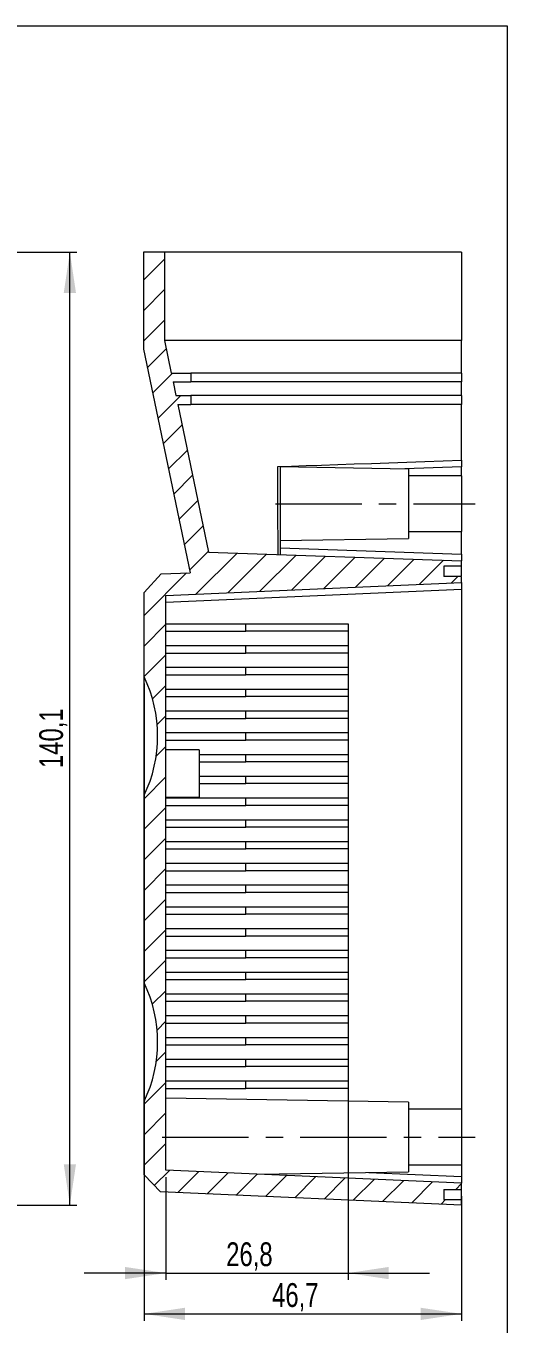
# Model space of a CAD drawing. Header units: millimetres. Extents: x 5 to 205, y 5 to 292.
# Drawn here: x 134.3 to 205.1, y 101.4 to 292.3 of the extents above; entities that cross this region are included whole.
import ezdxf

# ---------------------------------------------------------------- set-up
doc = ezdxf.new("R2010")
doc.units = ezdxf.units.MM
doc.linetypes.add('CENTERX2', pattern=[20.32, 12.7, -2.54, 2.54, -2.54])
doc.styles.add('SLDTEXTSTYLE1', font='TXT', dxfattribs={"width": 0.75})
doc.dimstyles.new('SLDDIMSTYLE0', dxfattribs={"dimtxt": 3.5, "dimasz": 6, "dimexe": 0, "dimexo": 0.0625, "dimgap": 0.875, "dimtad": 2, "dimdec": 1, "dimrnd": 1e-09, "dimzin": 12, "dimdsep": 46, "dimtxsty": 'SLDTEXTSTYLE1', "dimsah": 1, "dimcen": 0.09, "dimadec": 0, "dimazin": 0, "dimtfac": 1, "dimtdec": 1, "dimtofl": 0, "dimtmove": 0, "dimatfit": 3, "dimfxl": 0, "dimtolj": 1, "dimtzin": 12, "dimarcsym": 0})
doc.dimstyles.new('SLDDIMSTYLE2', dxfattribs={"dimtxt": 3.5, "dimasz": 6, "dimexe": 0, "dimexo": 0.0625, "dimgap": 0.875, "dimtad": 2, "dimdec": 1, "dimrnd": 1e-09, "dimzin": 12, "dimdsep": 46, "dimtxsty": 'SLDTEXTSTYLE1', "dimsah": 1, "dimcen": 0.09, "dimadec": 0, "dimazin": 0, "dimtfac": 1, "dimtdec": 1, "dimtofl": 0, "dimtmove": 0, "dimatfit": 3, "dimfxl": 0, "dimtolj": 1, "dimtzin": 12, "dimarcsym": 0})

# ---------------------------------------------------------------- blocks, each defined once
blk = doc.blocks.new('*D5')
at = {"color": 7, "linetype": 'Continuous', "lineweight": 0}
for p, q in [((118.95, 259.02), (141.8, 259.02)), ((140.8, 118.92), (140.8, 259.02)), ((116.45, 118.92), (141.8, 118.92))]:
    blk.add_line(p, q, dxfattribs=at)
for points in [[(140.8, 259.02), (139.9, 253.02), (141.7, 253.02)], [(140.8, 118.92), (141.7, 124.92), (139.9, 124.92)]]:
    blk.add_solid(points, dxfattribs=at)
at = {"color": 7, "linetype": 'Continuous', "lineweight": 0, "insert": (136.29, 183.16), "char_height": 3.5, "attachment_point": 1, "rotation": 90, "style": 'SLDTEXTSTYLE1'}
blk.add_mtext('140,1', dxfattribs=at)
blk = doc.blocks.new('*D22')
at = {"color": 7, "linetype": 'Continuous', "lineweight": 0}
for p, q in [((151.71, 195.59), (151.71, 101.92)), ((198.41, 120.23), (198.41, 101.92)), ((151.71, 102.92), (198.41, 102.92))]:
    blk.add_line(p, q, dxfattribs=at)
for points in [[(151.71, 102.92), (157.71, 102.02), (157.71, 103.82)], [(198.41, 102.92), (192.41, 103.82), (192.41, 102.02)]]:
    blk.add_solid(points, dxfattribs=at)
at = {"color": 7, "linetype": 'Continuous', "lineweight": 0, "insert": (170.54, 107.44), "char_height": 3.5, "attachment_point": 1, "style": 'SLDTEXTSTYLE1'}
blk.add_mtext('46,7', dxfattribs=at)
blk = doc.blocks.new('*D23')
at = {"color": 7, "linetype": 'Continuous', "lineweight": 0}
for p, q in [((181.71, 203.37), (181.71, 107.92)), ((154.91, 123.03), (154.91, 107.92)), ((154.91, 108.92), (142.91, 108.92)), ((154.91, 108.92), (181.71, 108.92)), ((181.71, 108.92), (193.71, 108.92))]:
    blk.add_line(p, q, dxfattribs=at)
for points in [[(154.91, 108.92), (148.91, 109.82), (148.91, 108.02)], [(181.71, 108.92), (187.71, 108.02), (187.71, 109.82)]]:
    blk.add_solid(points, dxfattribs=at)
at = {"color": 7, "linetype": 'Continuous', "lineweight": 0, "insert": (163.79, 113.44), "char_height": 3.5, "attachment_point": 1, "style": 'SLDTEXTSTYLE1'}
blk.add_mtext('26,8', dxfattribs=at)

msp = doc.modelspace()

# ---------------------------------------------------------------- hatches: boundary and pattern name
at = {"linetype": 'Continuous', "lineweight": 0}
h = msp.add_hatch(dxfattribs=at)
h.set_pattern_fill('ANSI31', style=0)
edge = h.paths.add_edge_path(flags=0)
edge.add_line((151.712, 179.157), (151.712, 151.592))
edge.add_arc((133.712, 142.874), 20, -25.84193, 25.84193, ccw=False)
edge.add_line((151.712, 134.157), (151.712, 123.361))
edge.add_line((151.712, 123.361), (154.112, 120.859))
edge.add_line((154.112, 120.859), (198.412, 118.924))
edge.add_line((198.412, 118.924), (198.412, 119.728))
edge.add_line((198.412, 119.728), (195.812, 119.728))
edge.add_line((195.812, 119.728), (195.812, 121.228))
edge.add_line((195.812, 121.228), (198.412, 121.228))
edge.add_line((198.412, 121.228), (198.412, 122.128))
edge.add_line((198.412, 122.128), (154.912, 124.027))
edge.add_line((154.912, 124.027), (154.912, 208.522))
edge.add_line((154.912, 208.522), (198.412, 210.421))
edge.add_line((198.412, 210.421), (198.412, 211.321))
edge.add_line((198.412, 211.321), (195.812, 211.321))
edge.add_line((195.812, 211.321), (195.812, 212.821))
edge.add_line((195.812, 212.821), (198.412, 212.821))
edge.add_line((198.412, 212.821), (198.412, 213.624))
edge.add_line((198.412, 213.624), (161.213, 214.923))
edge.add_line((161.213, 214.923), (156.676, 236.624))
edge.add_line((156.676, 236.624), (158.612, 236.624))
edge.add_line((158.612, 236.624), (158.612, 237.924))
edge.add_line((158.612, 237.924), (156.405, 237.924))
edge.add_line((156.405, 237.924), (155.986, 239.924))
edge.add_line((155.986, 239.924), (158.612, 239.924))
edge.add_line((158.612, 239.924), (158.612, 241.224))
edge.add_line((158.612, 241.224), (155.715, 241.224))
edge.add_line((155.715, 241.224), (154.712, 246.022))
edge.add_line((154.712, 246.022), (154.712, 259.024))
edge.add_line((154.712, 259.024), (151.612, 259.024))
edge.add_line((151.612, 259.024), (151.612, 244.724))
edge.add_line((151.612, 244.724), (158.478, 211.881))
edge.add_line((158.478, 211.881), (154.209, 211.695))
edge.add_line((154.209, 211.695), (151.712, 208.969))
edge.add_line((151.712, 208.969), (151.712, 196.592))
edge.add_arc((133.712, 187.874), 20, -25.84193, 25.84193, ccw=False)

# ---------------------------------------------------------------- linework, layer by layer
at = {"color": 7, "linetype": 'Continuous', "lineweight": 0}
for p, q in [((5.097, 292.263), (205.097, 292.263)), ((205.097, 292.263), (205.097, 5.263))]:
    msp.add_line(p, q, dxfattribs=at)
at = {"color": 7, "linetype": 'Continuous', "lineweight": 15}
for p, q in [((151.612, 259.024), (151.612, 244.724)), ((154.712, 259.024), (151.612, 259.024)), ((154.712, 259.024), (154.712, 246.022)), ((198.412, 259.024), (154.712, 259.024)), ((198.412, 259.024), (198.412, 246.022)), ((151.612, 244.724), (158.478, 211.881)), ((154.712, 246.022), (155.715, 241.224)), ((198.412, 246.022), (154.712, 246.022)), ((198.412, 241.224), (198.412, 246.022)), ((155.715, 241.224), (158.612, 241.224)), ((158.612, 241.224), (158.612, 239.924)), ((198.412, 241.224), (158.612, 241.224)), ((198.412, 241.224), (198.412, 239.924)), ((155.986, 239.924), (158.612, 239.924)), ((155.986, 239.924), (156.405, 237.924)), ((198.412, 239.924), (158.612, 239.924)), ((198.412, 237.924), (198.412, 239.924)), ((156.405, 237.924), (158.612, 237.924)), ((158.612, 237.924), (158.612, 236.624)), ((198.412, 237.924), (158.612, 237.924)), ((198.412, 237.924), (198.412, 236.624)), ((156.676, 236.624), (158.612, 236.624)), ((156.676, 236.624), (161.213, 214.923)), ((198.412, 236.624), (158.612, 236.624)), ((198.412, 228.424), (198.412, 236.624)), ((190.612, 227.124), (171.712, 227.454)), ((198.412, 227.425), (190.073, 227.134)), ((190.612, 227.124), (190.612, 216.924)), ((198.412, 228.424), (198.412, 227.425)), ((198.412, 226.124), (198.412, 227.425)), ((198.412, 226.124), (190.612, 226.124)), ((198.412, 226.124), (198.412, 217.924)), ((190.612, 217.924), (198.412, 217.924)), ((198.412, 214.624), (198.412, 217.924)), ((171.712, 216.595), (190.612, 216.924)), ((161.213, 214.923), (198.412, 213.624)), ((171.712, 215.556), (198.412, 214.624)), ((198.412, 214.624), (198.412, 213.624)), ((154.209, 211.695), (158.478, 211.881)), ((198.412, 212.821), (195.812, 212.821)), ((195.812, 212.821), (195.812, 211.321)), ((198.412, 212.821), (198.412, 213.624)), ((154.209, 211.695), (151.712, 208.969)), ((154.912, 208.522), (198.412, 210.421)), ((198.412, 211.321), (195.812, 211.321)), ((198.412, 210.421), (198.412, 211.321)), ((198.412, 210.421), (198.412, 209.422)), ((151.712, 196.592), (151.712, 208.969)), ((198.412, 209.422), (154.912, 207.523)), ((154.912, 124.027), (154.912, 208.522)), ((198.412, 209.422), (198.412, 133.024)), ((154.912, 204.374), (166.658, 204.374)), ((166.658, 203.274), (166.658, 204.374)), ((166.658, 204.374), (181.712, 204.374)), ((181.712, 204.374), (181.712, 203.274)), ((154.912, 203.274), (166.658, 203.274)), ((181.712, 203.274), (166.658, 203.274)), ((154.912, 201.174), (166.658, 201.174)), ((166.658, 200.074), (166.658, 201.174)), ((166.658, 201.174), (181.712, 201.174)), ((181.712, 201.174), (181.712, 200.074)), ((154.912, 200.074), (166.658, 200.074)), ((181.712, 200.074), (166.658, 200.074)), ((151.712, 179.157), (151.712, 196.592)), ((154.912, 197.974), (166.658, 197.974)), ((154.912, 196.874), (166.658, 196.874)), ((166.658, 196.874), (166.658, 197.974)), ((166.658, 197.974), (181.712, 197.974)), ((181.712, 196.874), (166.658, 196.874)), ((181.712, 197.974), (181.712, 196.874)), ((154.912, 194.774), (166.658, 194.774)), ((166.658, 193.674), (166.658, 194.774)), ((166.658, 194.774), (181.712, 194.774)), ((181.712, 194.774), (181.712, 193.674)), ((154.912, 193.674), (166.658, 193.674)), ((181.712, 193.674), (166.658, 193.674)), ((154.912, 191.574), (166.658, 191.574)), ((166.658, 190.474), (166.658, 191.574)), ((166.658, 191.574), (181.712, 191.574)), ((181.712, 191.574), (181.712, 190.474)), ((154.912, 190.474), (166.658, 190.474)), ((181.712, 190.474), (166.658, 190.474)), ((154.912, 188.374), (166.658, 188.374)), ((154.912, 187.274), (166.658, 187.274)), ((166.658, 187.274), (166.658, 188.374)), ((166.658, 188.374), (181.712, 188.374)), ((181.712, 187.274), (166.658, 187.274)), ((181.712, 188.374), (181.712, 187.274)), ((159.812, 185.824), (154.912, 185.824)), ((159.812, 185.824), (159.812, 178.824)), ((159.812, 185.174), (166.658, 185.174)), ((166.658, 184.074), (166.658, 185.174)), ((166.658, 185.174), (181.712, 185.174)), ((181.712, 185.174), (181.712, 184.074)), ((159.812, 184.074), (166.658, 184.074)), ((181.712, 184.074), (166.658, 184.074)), ((159.812, 181.974), (166.658, 181.974)), ((166.658, 180.874), (166.658, 181.974)), ((166.658, 181.974), (181.712, 181.974)), ((181.712, 181.974), (181.712, 180.874)), ((159.812, 180.874), (166.658, 180.874)), ((181.712, 180.874), (166.658, 180.874)), ((151.712, 151.592), (151.712, 179.157)), ((159.812, 178.824), (154.912, 178.824)), ((154.912, 178.774), (166.658, 178.774)), ((154.912, 177.674), (166.658, 177.674)), ((166.658, 177.674), (166.658, 178.774)), ((166.658, 178.774), (181.712, 178.774)), ((181.712, 177.674), (166.658, 177.674)), ((181.712, 178.774), (181.712, 177.674)), ((154.912, 175.574), (166.658, 175.574)), ((166.658, 174.474), (166.658, 175.574)), ((166.658, 175.574), (181.712, 175.574)), ((181.712, 175.574), (181.712, 174.474)), ((154.912, 174.474), (166.658, 174.474)), ((181.712, 174.474), (166.658, 174.474)), ((154.912, 172.374), (166.658, 172.374)), ((166.658, 171.274), (166.658, 172.374)), ((166.658, 172.374), (181.712, 172.374)), ((181.712, 172.374), (181.712, 171.274)), ((154.912, 171.274), (166.658, 171.274)), ((181.712, 171.274), (166.658, 171.274)), ((154.912, 169.174), (166.658, 169.174)), ((154.912, 168.074), (166.658, 168.074)), ((166.658, 168.074), (166.658, 169.174)), ((166.658, 169.174), (181.712, 169.174)), ((181.712, 168.074), (166.658, 168.074)), ((181.712, 169.174), (181.712, 168.074)), ((154.912, 165.974), (166.658, 165.974)), ((154.912, 164.874), (166.658, 164.874)), ((166.658, 164.874), (166.658, 165.974)), ((166.658, 165.974), (181.712, 165.974)), ((181.712, 164.874), (166.658, 164.874)), ((181.712, 165.974), (181.712, 164.874)), ((154.912, 162.774), (166.658, 162.774)), ((166.658, 161.674), (166.658, 162.774)), ((166.658, 162.774), (181.712, 162.774)), ((181.712, 162.774), (181.712, 161.674)), ((154.912, 161.674), (166.658, 161.674)), ((181.712, 161.674), (166.658, 161.674)), ((154.912, 159.574), (166.658, 159.574)), ((154.912, 158.474), (166.658, 158.474)), ((166.658, 158.474), (166.658, 159.574)), ((166.658, 159.574), (181.712, 159.574)), ((181.712, 158.474), (166.658, 158.474)), ((181.712, 159.574), (181.712, 158.474)), ((154.912, 156.374), (166.658, 156.374)), ((154.912, 155.274), (166.658, 155.274)), ((166.658, 155.274), (166.658, 156.374)), ((166.658, 156.374), (181.712, 156.374)), ((181.712, 155.274), (166.658, 155.274)), ((181.712, 156.374), (181.712, 155.274)), ((154.912, 153.174), (166.658, 153.174)), ((166.658, 152.074), (166.658, 153.174)), ((166.658, 153.174), (181.712, 153.174)), ((181.712, 153.174), (181.712, 152.074)), ((151.712, 134.157), (151.712, 151.592)), ((154.912, 152.074), (166.658, 152.074)), ((181.712, 152.074), (166.658, 152.074)), ((154.912, 149.974), (166.658, 149.974)), ((154.912, 148.874), (166.658, 148.874)), ((166.658, 148.874), (166.658, 149.974)), ((166.658, 149.974), (181.712, 149.974)), ((181.712, 148.874), (166.658, 148.874)), ((181.712, 149.974), (181.712, 148.874)), ((154.912, 146.774), (166.658, 146.774)), ((154.912, 145.674), (166.658, 145.674)), ((166.658, 145.674), (166.658, 146.774)), ((166.658, 146.774), (181.712, 146.774)), ((181.712, 145.674), (166.658, 145.674)), ((181.712, 146.774), (181.712, 145.674)), ((154.912, 143.574), (166.658, 143.574)), ((166.658, 142.474), (166.658, 143.574)), ((166.658, 143.574), (181.712, 143.574)), ((181.712, 143.574), (181.712, 142.474)), ((154.912, 142.474), (166.658, 142.474)), ((181.712, 142.474), (166.658, 142.474)), ((154.912, 140.374), (166.658, 140.374)), ((166.658, 139.274), (166.658, 140.374)), ((166.658, 140.374), (181.712, 140.374)), ((181.712, 140.374), (181.712, 139.274)), ((154.912, 139.274), (166.658, 139.274)), ((181.712, 139.274), (166.658, 139.274)), ((154.912, 137.174), (166.658, 137.174)), ((154.912, 136.074), (166.658, 136.074)), ((166.658, 136.074), (166.658, 137.174)), ((166.658, 137.174), (181.712, 137.174)), ((181.712, 136.074), (166.658, 136.074)), ((181.712, 137.174), (181.712, 136.074)), ((151.712, 123.361), (151.712, 134.157)), ((190.612, 134.024), (154.912, 134.648)), ((190.612, 134.024), (190.612, 123.824)), ((198.412, 133.024), (190.612, 133.024)), ((198.412, 133.024), (198.412, 124.824)), ((190.612, 124.824), (198.412, 124.824)), ((198.412, 124.824), (198.412, 123.127)), ((151.712, 123.361), (154.112, 120.859)), ((198.412, 122.128), (154.912, 124.027)), ((168.418, 123.437), (190.612, 123.824)), ((184.765, 123.722), (198.412, 123.127)), ((198.412, 123.127), (198.412, 122.128)), ((198.412, 118.924), (154.112, 120.859)), ((195.812, 121.228), (195.812, 119.728)), ((195.812, 121.228), (198.412, 121.228)), ((198.412, 121.228), (198.412, 122.128)), ((195.812, 119.728), (198.412, 119.728)), ((198.412, 118.924), (198.412, 119.728))]:
    msp.add_line(p, q, dxfattribs=at)
at = {"color": 7, "linetype": 'CENTERX2', "lineweight": 0}
for p, q in [((171.023, 222.024), (200.412, 222.024)), ((154.367, 128.924), (200.412, 128.924))]:
    msp.add_line(p, q, dxfattribs=at)
at = {"color": 7, "linetype": 'Continuous', "lineweight": 15, "flags": 128}
msp.add_lwpolyline([(171.376, 227.48), (173.416, 227.552), (175.571, 227.627), (177.832, 227.706), (180.189, 227.788), (182.63, 227.873), (185.145, 227.961), (187.722, 228.051), (190.349, 228.143), (193.015, 228.236), (195.706, 228.33), (198.412, 228.424)], dxfattribs=at)
at = {"color": 7, "linetype": 'Continuous', "lineweight": 15}
for centre in [(133.712, 187.874), (133.712, 142.874)]:
    msp.add_arc(centre, 20, 334.15807, 25.84193, dxfattribs=at)
for points in [[(171.423, 214.567), (171.406, 218.86), (171.391, 223.166), (171.376, 227.48)], [(171.712, 227.492), (171.712, 223.17), (171.712, 218.856), (171.712, 214.557)]]:
    msp.add_open_spline(points, degree=3, dxfattribs=at)
for points, knots in [([(198.412, 211.4), (198.412, 211.624), (198.412, 212.153), (198.412, 212.699), (198.412, 212.781), (198.412, 212.821)], [0, 0, 0, 0, 0.2690514, 0.6341027, 1, 1, 1, 1]), ([(198.412, 119.728), (198.412, 119.755), (198.412, 119.81), (198.412, 120.268), (198.412, 120.727), (198.412, 121.084), (198.412, 121.149)], [0, 0, 0, 0, 0.3103921, 0.6212221, 0.9313367, 1, 1, 1, 1])]:
    msp.add_open_spline(points, degree=3, knots=knots, dxfattribs=at)

# ---------------------------------------------------------------- dimensions: what is measured, and where the dimension line sits
at = {"color": 7, "linetype": 'Continuous', "lineweight": 0}
dim = msp.add_linear_dim(base=(140.802, 259.024), p1=(115.445, 118.924), p2=(117.952, 259.024), angle=90, dimstyle='SLDDIMSTYLE0', dxfattribs=at)
dim.commit()
dim.dimension.update_dxf_attribs({"geometry": '*D5', "text_midpoint": (140.802, 188.974), "dimtype": 160})
for base, p1, p2, dimstyle, picture, middle in [((181.712, 108.924), (154.912, 124.027), (181.712, 204.374), 'SLDDIMSTYLE2', '*D23', (168.312, 108.924)), ((198.412, 102.924), (151.712, 196.592), (198.412, 121.228), 'SLDDIMSTYLE0', '*D22', (175.062, 102.924))]:
    dim = msp.add_linear_dim(base=base, p1=p1, p2=p2, dimstyle=dimstyle, dxfattribs=at)
    dim.commit()
    dim.dimension.update_dxf_attribs({"geometry": picture, "text_midpoint": middle, "dimtype": 160})

doc.saveas('drawing.dxf')
